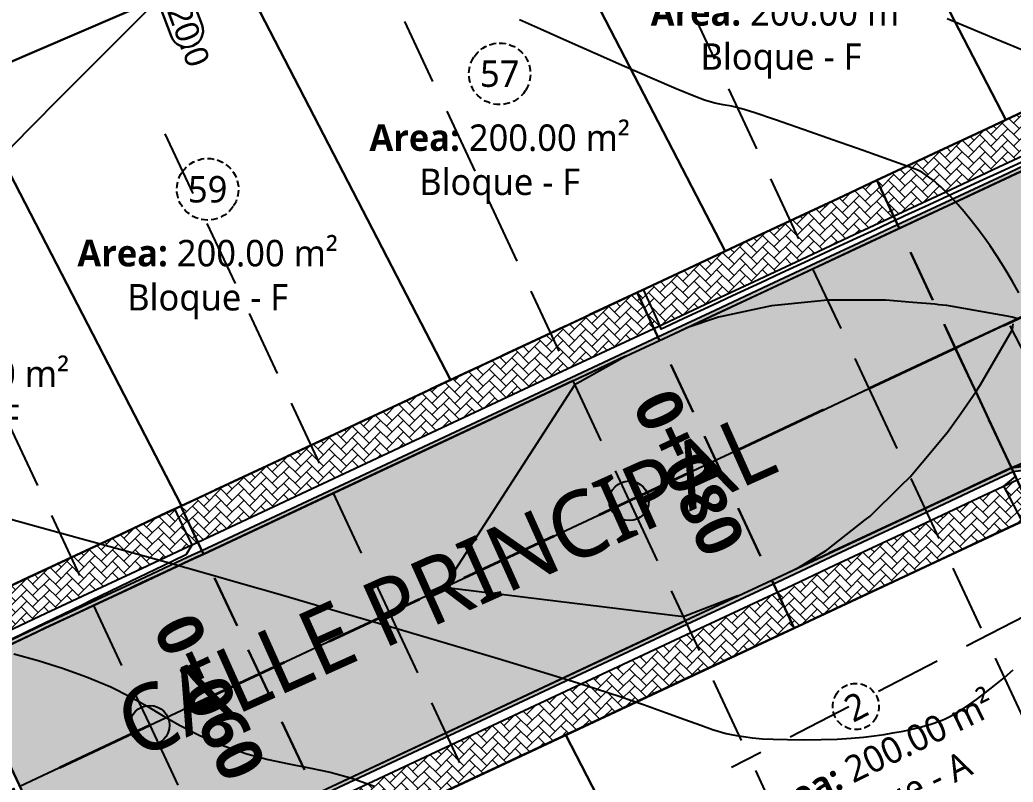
# Model space of a CAD drawing. Header units: millimetres. Extents: x 86 to 591881, y 99 to 1307229.
# Drawn here: x 590636.43 to 590673.96, y 1307077.51 to 1307106.31 of the extents above; entities that cross this region are included whole.
import ezdxf
from ezdxf.enums import TextEntityAlignment as Align

# ---------------------------------------------------------------- set-up
doc = ezdxf.new("R2010")
doc.units = ezdxf.units.MM
for name, pattern in [('CENTER2', [1.125, 0.75, -0.125, 0.125, -0.125]), ('DASHED', [0.75, 0.5, -0.25]), ('DASHED2', [0.375, 0.25, -0.125]), ('HIDDEN', [0.375, 0.25, -0.125])]:
    doc.linetypes.add(name, pattern=pattern)
for name, color, linetype, lineweight in [('_BLOQUES', 9, 'Continuous', 20), ('_BORDILLOS Y CUNETAS', 252, 'Continuous', 20), ('_TEXTO', 3, 'Continuous', 25)]:
    doc.layers.add(name, color=color, linetype=linetype, lineweight=lineweight)
for name, color, linetype in [('_BREAKLINES CORRIDOR', 7, 'Continuous'), ('C-PROP-LINE', 230, 'Continuous'), ('C-PROP-TEXT', 92, 'Continuous'), ('C-ROAD', 7, 'Continuous'), ('C-ROAD-CORR-BNDY', 1, 'CENTER2'), ('C-ROAD-CORR-PATT', 150, 'Continuous'), ('C-ROAD-SAMP', 150, 'HIDDEN'), ('C-ROAD-SAMP-TEXT', 11, 'Continuous'), ('C-ROAD-STAN-MAJR', 11, 'Continuous'), ('C-TINN-BNDY', 110, 'Continuous'), ('C-TOPO-FEAT', 94, 'Continuous'), ('C-TOPO-MAJR', 9, 'Continuous'), ('C-TOPO-MAJR-N', 92, 'Continuous'), ('C-TOPO-MINR', 8, 'Continuous')]:
    doc.layers.add(name, color=color, linetype=linetype)
doc.styles.add('ST - ETIQUETAS', font='', dxfattribs={"height": 2.5})
doc.styles.get("Standard").update_dxf_attribs({"font": 'simplex.shx'})
doc.styles.get('ST - ETIQUETAS').set_extended_font_data('Roboto Thin')

# ---------------------------------------------------------------- blocks, each defined once
blk = doc.blocks.new('MARCA ESTACION')
h = blk.add_hatch(color=7)
h.dxf.hatch_style = 1
h.paths.add_polyline_path([(-3, 0), (0, 0), (0, 3, 0.414214)])
h.paths.add_polyline_path([(3, 0), (0, 0), (0, -3, 0.414214)])
at = {"true_color": 0xffffff}
h = blk.add_hatch(color=7, dxfattribs=at)
h.dxf.hatch_style = 1
h.paths.add_polyline_path([(0, 3), (0, 0), (3, 0, 0.414214)])
h.paths.add_polyline_path([(0, 0), (-3, 0, 0.414214), (0, -3)])
at = {"color": 7, "lineweight": 20}
for points in [[(0, 4), (0, -4)], [(-4, 0), (4, 0)]]:
    blk.add_lwpolyline(points, dxfattribs=at)
at = {"color": 7}
blk.add_circle((0, 0), 3, dxfattribs=at)

msp = doc.modelspace()

# ---------------------------------------------------------------- hatches: boundary and pattern name
at = {"layer": 'C-ROAD-CORR-PATT', "linetype": 'Continuous', "lineweight": 5}
h = msp.add_hatch(dxfattribs=at)
h.set_pattern_fill('AR-HBONE', color=30, scale=0.003, style=0)
h.set_pattern_definition([(45, (590668.80576, 1307100.24863), (0, 0.431052), [0.9144, -0.3048]), (135, (590669.0213, 1307100.46416), (4e-17, 0.431052), [0.9144, -0.3048])])
h.paths.add_polyline_path([(590668.806, 1307100.249), (590669.157, 1307100.413), (590670.968, 1307101.261), (590672.779, 1307102.109), (590674.59, 1307102.958), (590676.402, 1307103.806), (590678.213, 1307104.654), (590678.775, 1307104.917), (590679.411, 1307103.559), (590678.849, 1307103.296), (590677.038, 1307102.447), (590675.227, 1307101.599), (590673.415, 1307100.751), (590671.604, 1307099.903), (590669.793, 1307099.055), (590669.442, 1307098.89), (590668.806, 1307100.249)], flags=0)
for color, points in [(3, [(590669.59, 1307098.573), (590669.941, 1307098.738), (590671.752, 1307099.586), (590673.564, 1307100.434), (590675.375, 1307101.282), (590677.186, 1307102.13), (590678.997, 1307102.979), (590679.56, 1307103.242), (590679.623, 1307103.106), (590679.061, 1307102.843), (590677.25, 1307101.995), (590675.439, 1307101.146), (590673.627, 1307100.298), (590671.816, 1307099.45), (590670.005, 1307098.602), (590669.654, 1307098.437), (590669.59, 1307098.573)]), (3, [(590660.534, 1307094.332), (590660.885, 1307094.497), (590662.696, 1307095.345), (590664.508, 1307096.193), (590666.319, 1307097.041), (590668.13, 1307097.889), (590669.59, 1307098.573), (590669.654, 1307098.437), (590668.194, 1307097.754), (590666.382, 1307096.905), (590664.571, 1307096.057), (590662.76, 1307095.209), (590660.949, 1307094.361), (590660.598, 1307094.196), (590660.534, 1307094.332)]), (3, [(590643.301, 1307086.262), (590657.263, 1307092.8), (590660.534, 1307094.332), (590660.598, 1307094.196), (590657.326, 1307092.664), (590643.365, 1307086.126), (590643.301, 1307086.262)]), (251, [(590662.718, 1307089.668), (590663.069, 1307089.833), (590664.88, 1307090.681), (590666.692, 1307091.529), (590668.503, 1307092.377), (590670.314, 1307093.225), (590671.774, 1307093.909), (590673.895, 1307089.381), (590672.435, 1307088.697), (590670.623, 1307087.849), (590668.812, 1307087.001), (590667.001, 1307086.153), (590665.19, 1307085.305), (590664.839, 1307085.14), (590662.718, 1307089.668)]), (251, [(590645.485, 1307081.598), (590659.447, 1307088.136), (590662.718, 1307089.668), (590664.839, 1307085.14), (590661.567, 1307083.608), (590647.606, 1307077.07), (590645.485, 1307081.598)]), (3, [(590673.895, 1307089.381), (590675.374, 1307089.582), (590675.377, 1307089.581), (590675.38, 1307089.581), (590675.761, 1307089.484), (590675.841, 1307089.455), (590677.168, 1307088.281), (590677.169, 1307088.279), (590677.17, 1307088.276), (590677.176, 1307088.264), (590677.043, 1307088.196), (590677.037, 1307088.207), (590677.036, 1307088.209), (590677.035, 1307088.212), (590675.788, 1307089.315), (590675.712, 1307089.342), (590675.354, 1307089.433), (590675.352, 1307089.434), (590675.349, 1307089.434), (590673.959, 1307089.245), (590673.895, 1307089.381)]), (3, [(590664.839, 1307085.14), (590665.19, 1307085.305), (590667.001, 1307086.153), (590668.812, 1307087.001), (590670.623, 1307087.849), (590672.435, 1307088.697), (590673.895, 1307089.381), (590673.959, 1307089.245), (590672.498, 1307088.562), (590670.687, 1307087.713), (590668.876, 1307086.865), (590667.065, 1307086.017), (590665.253, 1307085.169), (590664.902, 1307085.004), (590664.839, 1307085.14)]), (3, [(590634.245, 1307082.021), (590635.528, 1307082.622), (590637.339, 1307083.47), (590639.15, 1307084.318), (590640.962, 1307085.166), (590642.773, 1307086.015), (590643.301, 1307086.262), (590643.365, 1307086.126), (590642.836, 1307085.879), (590641.025, 1307085.03), (590639.214, 1307084.182), (590637.403, 1307083.334), (590635.592, 1307082.486), (590634.309, 1307081.885), (590634.245, 1307082.021)]), (3, [(590647.606, 1307077.07), (590661.567, 1307083.608), (590664.839, 1307085.14), (590664.902, 1307085.004), (590661.631, 1307083.472), (590647.669, 1307076.934), (590647.606, 1307077.07)]), (251, [(590636.429, 1307077.357), (590637.712, 1307077.958), (590639.523, 1307078.806), (590641.334, 1307079.654), (590643.146, 1307080.502), (590644.957, 1307081.351), (590645.485, 1307081.598), (590647.606, 1307077.07), (590647.077, 1307076.823), (590645.266, 1307075.974), (590643.455, 1307075.126), (590641.644, 1307074.278), (590639.833, 1307073.43), (590638.55, 1307072.829), (590636.429, 1307077.357)])]:
    msp.add_hatch(color=color, dxfattribs=at).paths.add_polyline_path(points, flags=0)
at = {"layer": 'C-ROAD-CORR-PATT', "linetype": 'Continuous', "lineweight": 5, "true_color": 0x898989}
for points in [[(590669.654, 1307098.437), (590670.005, 1307098.602), (590671.816, 1307099.45), (590673.627, 1307100.298), (590675.439, 1307101.146), (590677.25, 1307101.995), (590679.061, 1307102.843), (590679.623, 1307103.106), (590681.744, 1307098.578), (590681.182, 1307098.315), (590679.37, 1307097.466), (590677.559, 1307096.618), (590675.748, 1307095.77), (590673.937, 1307094.922), (590672.125, 1307094.074), (590671.774, 1307093.909), (590669.654, 1307098.437)], [(590660.598, 1307094.196), (590660.949, 1307094.361), (590662.76, 1307095.209), (590664.571, 1307096.057), (590666.382, 1307096.905), (590668.194, 1307097.754), (590669.654, 1307098.437), (590671.774, 1307093.909), (590670.314, 1307093.225), (590668.503, 1307092.377), (590666.692, 1307091.529), (590664.88, 1307090.681), (590663.069, 1307089.833), (590662.718, 1307089.668), (590660.598, 1307094.196)], [(590671.774, 1307093.909), (590676.484, 1307096.115), (590676.496, 1307096.12), (590676.504, 1307096.104), (590677.414, 1307094.342), (590677.574, 1307094.032), (590679.823, 1307089.679), (590679.826, 1307089.673), (590679.829, 1307089.667), (590679.842, 1307089.641), (590677.176, 1307088.264), (590677.17, 1307088.276), (590677.169, 1307088.279), (590677.168, 1307088.281), (590675.841, 1307089.455), (590675.761, 1307089.484), (590675.38, 1307089.581), (590675.377, 1307089.581), (590675.374, 1307089.582), (590673.895, 1307089.381), (590671.774, 1307093.909)], [(590643.365, 1307086.126), (590657.326, 1307092.664), (590660.598, 1307094.196), (590662.718, 1307089.668), (590659.447, 1307088.136), (590645.485, 1307081.598), (590643.365, 1307086.126)], [(590634.309, 1307081.885), (590635.592, 1307082.486), (590637.403, 1307083.334), (590639.214, 1307084.182), (590641.025, 1307085.03), (590642.836, 1307085.879), (590643.365, 1307086.126), (590645.485, 1307081.598), (590644.957, 1307081.351), (590643.146, 1307080.502), (590641.334, 1307079.654), (590639.523, 1307078.806), (590637.712, 1307077.958), (590636.429, 1307077.357), (590634.309, 1307081.885)]]:
    msp.add_hatch(color=252, dxfattribs=at).paths.add_polyline_path(points, flags=0)
at = {"layer": 'C-ROAD-CORR-PATT', "linetype": 'Continuous', "lineweight": 5}
h = msp.add_hatch(dxfattribs=at)
h.set_pattern_fill('AR-HBONE', color=30, scale=0.003, style=0)
h.set_pattern_definition([(45, (590659.74962, 1307096.00762), (0, 0.431052), [0.9144, -0.3048]), (135, (590659.96514, 1307096.22314), (4e-17, 0.431052), [0.9144, -0.3048])])
h.paths.add_polyline_path([(590659.75, 1307096.008), (590660.101, 1307096.172), (590661.912, 1307097.02), (590663.723, 1307097.868), (590665.534, 1307098.717), (590667.345, 1307099.565), (590668.806, 1307100.249), (590669.442, 1307098.89), (590667.982, 1307098.206), (590666.17, 1307097.358), (590664.359, 1307096.51), (590662.548, 1307095.662), (590660.737, 1307094.814), (590660.386, 1307094.649), (590659.75, 1307096.008)], flags=0)
h = msp.add_hatch(dxfattribs=at)
h.set_pattern_fill('AR-HBONE', color=30, scale=0.003, style=0)
h.set_pattern_definition([(45, (590642.51646, 1307087.9373), (0, 0.4310523), [0.9144, -0.3048]), (135, (590642.732, 1307088.1528), (4e-17, 0.4310523), [0.9144, -0.3048])])
h.paths.add_polyline_path([(590642.516, 1307087.937), (590656.478, 1307094.476), (590659.75, 1307096.008), (590660.386, 1307094.649), (590657.114, 1307093.117), (590643.153, 1307086.579), (590642.516, 1307087.937)], flags=0)
h = msp.add_hatch(dxfattribs=at)
h.set_pattern_fill('AR-HBONE', color=30, scale=0.003, style=0)
h.set_pattern_definition([(45, (590665.05088, 1307084.68743), (0, 0.431052), [0.9144, -0.3048]), (135, (590665.2664, 1307084.90296), (4e-17, 0.431052), [0.9144, -0.3048])])
h.paths.add_polyline_path([(590665.051, 1307084.687), (590665.402, 1307084.852), (590667.213, 1307085.7), (590669.024, 1307086.548), (590670.835, 1307087.396), (590672.647, 1307088.245), (590674.107, 1307088.928), (590674.743, 1307087.57), (590673.283, 1307086.886), (590671.472, 1307086.038), (590669.66, 1307085.19), (590667.849, 1307084.342), (590666.038, 1307083.493), (590665.687, 1307083.329), (590665.051, 1307084.687)], flags=0)
h = msp.add_hatch(dxfattribs=at)
h.set_pattern_fill('AR-HBONE', color=30, scale=0.003, style=0)
h.set_pattern_definition([(45, (590633.46032, 1307083.69627), (0, 0.431052), [0.9144, -0.3048]), (135, (590633.67584, 1307083.9118), (4e-17, 0.431052), [0.9144, -0.3048])])
h.paths.add_polyline_path([(590633.46, 1307083.696), (590634.743, 1307084.297), (590636.555, 1307085.145), (590638.366, 1307085.994), (590640.177, 1307086.842), (590641.988, 1307087.69), (590642.516, 1307087.937), (590643.153, 1307086.579), (590642.624, 1307086.331), (590640.813, 1307085.483), (590639.002, 1307084.635), (590637.191, 1307083.787), (590635.379, 1307082.939), (590634.096, 1307082.338), (590633.46, 1307083.696)], flags=0)
h = msp.add_hatch(dxfattribs=at)
h.set_pattern_fill('AR-HBONE', color=30, scale=0.003, style=0)
h.set_pattern_definition([(45, (590647.81773, 1307076.6171), (0, 0.4310523), [0.9144, -0.3048]), (135, (590648.03326, 1307076.83263), (4e-17, 0.4310523), [0.9144, -0.3048])])
h.paths.add_polyline_path([(590647.818, 1307076.617), (590661.779, 1307083.155), (590665.051, 1307084.687), (590665.687, 1307083.329), (590662.415, 1307081.797), (590648.454, 1307075.259), (590647.818, 1307076.617)], flags=0)

# ---------------------------------------------------------------- linework, layer by layer
at = {"layer": '_BLOQUES', "color": 140, "linetype": 'Continuous', "lineweight": 25}
msp.add_polyline3d([(590638.927, 1307070.797, 0), (590675.179, 1307087.774, 0), (590702.712, 1307034.462, 0), (590666.46, 1307017.488, 0), (590638.927, 1307070.797, 0)], dxfattribs=at)
at = {"layer": '_BORDILLOS Y CUNETAS'}
for points in [[(590815.993, 1307167.507), (590797.77, 1307159.234, -0.342812), (590795.383, 1307159.804), (590776.087, 1307183.865, 0.323125), (590773.831, 1307184.489), (590631.717, 1307131.763, -0.12069), (590622.263, 1307130.671, 1.648828), (590626.273, 1307119.862, -0.12069), (590634.152, 1307125.2), (590680.336, 1307142.335, -0.375886), (590682.798, 1307141.397), (590689.901, 1307128.012), (590697.079, 1307114.127, -0.425725), (590696.15, 1307111.398), (590613.972, 1307072.914, -0.407745), (590611.332, 1307073.837), (590595.318, 1307106.151, -0.134862), (590593.296, 1307116.552, 1.75756), (590580.202, 1307110.063, -0.134862), (590587.254, 1307102.154), (590603.14, 1307070.098, -0.420712), (590602.197, 1307067.399), (590584.453, 1307059.09)], [(590680.162, 1307142.804), (590680.162, 1307142.804, -0.375886), (590683.24, 1307141.632), (590690.344, 1307128.244), (590697.523, 1307114.357, -0.425725), (590696.362, 1307110.945), (590614.185, 1307072.461, -0.407745), (590610.884, 1307073.615), (590606.307, 1307082.852)], [(590667.299, 1307011.504), (590637.388, 1307069.418, -0.425615), (590638.549, 1307072.829), (590673.895, 1307089.381, -0.402908), (590677.176, 1307088.264), (590708.207, 1307028.18)], [(590667.764, 1307011.695), (590637.833, 1307069.647, -0.425615), (590638.762, 1307072.376), (590674.107, 1307088.928, -0.402908), (590676.732, 1307088.035), (590707.751, 1307027.974)]]:
    msp.add_lwpolyline(points, format="xyb", dxfattribs=at)
at = {"layer": '_BREAKLINES CORRIDOR', "flags": 128}
msp.add_lwpolyline([(590669.157, 1307012.265), (590638.927, 1307070.797), (590675.179, 1307087.774), (590706.383, 1307027.354)], dxfattribs=at)
at = {"layer": 'C-PROP-LINE', "color": 4, "linetype": 'Continuous', "lineweight": 25}
for points in [[(590613.951, 1307121.439, 0), (590615.65, 1307118.713, 0), (590617.435, 1307117.34, 0), (590619.461, 1307116.473, 0), (590621.43, 1307116.222, 0), (590623.4, 1307116.463, 0), (590625.251, 1307117.181, 0), (590626.682, 1307118.168, 0), (590628.133, 1307119.61, 0), (590629.298, 1307120.642, 0), (590630.862, 1307121.8, 0), (590632.53, 1307122.801, 0), (590634.288, 1307123.635, 0), (590636.407, 1307124.437, 0), (590681.268, 1307141.081, 0), (590695.985, 1307112.977, 0), (590632.572, 1307083.28, 0), (590613.012, 1307121.078, 0), (590613.951, 1307121.439, 0)], [(590636.407, 1307124.437, 0), (590634.288, 1307123.635, 0), (590632.53, 1307122.801, 0), (590630.862, 1307121.8, 0), (590629.298, 1307120.642, 0), (590628.133, 1307119.61, 0), (590626.682, 1307118.168, 0), (590634.262, 1307103.938, 0), (590644.593, 1307108.385, 0), (590636.407, 1307124.437, 0)], [(590676.909, 1307122.296, 0), (590665.902, 1307117.558, 0), (590673.678, 1307102.53, 0), (590684.512, 1307107.604, 0), (590676.909, 1307122.296, 0)], [(590665.902, 1307117.558, 0), (590655.135, 1307112.923, 0), (590663.081, 1307097.568, 0), (590673.678, 1307102.53, 0), (590665.902, 1307117.558, 0)], [(590655.135, 1307112.923, 0), (590644.593, 1307108.385, 0), (590652.705, 1307092.709, 0), (590663.081, 1307097.568, 0), (590655.135, 1307112.923, 0)], [(590644.593, 1307108.385, 0), (590634.262, 1307103.938, 0), (590642.538, 1307087.947, 0), (590652.705, 1307092.709, 0), (590644.593, 1307108.385, 0)], [(590634.262, 1307103.938, 0), (590624.137, 1307099.579, 0), (590627.962, 1307092.163, 0), (590628.335, 1307091.441, 0), (590632.572, 1307083.28, 0), (590642.538, 1307087.947, 0), (590634.262, 1307103.938, 0)], [(590675.179, 1307087.774, 0), (590657.053, 1307079.286, 0), (590661.642, 1307070.401, 0), (590679.767, 1307078.889, 0), (590675.179, 1307087.774, 0)], [(590657.053, 1307079.286, 0), (590638.927, 1307070.797, 0), (590643.515, 1307061.913, 0), (590661.642, 1307070.4, 0), (590661.642, 1307070.401, 0), (590657.053, 1307079.286, 0)]]:
    msp.add_polyline3d(points, dxfattribs=at)
at = {"layer": 'C-PROP-TEXT', "color": 12, "linetype": 'DASHED2', "lineweight": 25, "extrusion": (0, 0, -1)}
for centre, radius, start, end in [((-590654.559, 1307104.27), 1.162, 33.7739, 213.7739), ((-590654.559, 1307104.27), 1.162, 213.7739, 33.7739), ((-590643.525, 1307099.909), 1.164, 34.2214, 214.2214), ((-590643.525, 1307099.909), 1.164, 214.2214, 34.2214), ((-590668.015, 1307080.364), 0.872, 27.6942, 207.6942), ((-590668.015, 1307080.364), 0.872, 207.6942, 27.6942)]:
    msp.add_arc(centre, radius, start, end, dxfattribs=at)
at = {"layer": 'C-ROAD', "color": 2, "linetype": 'HIDDEN', "lineweight": 35, "ltscale": 15, "flags": 128}
msp.add_lwpolyline([(590586.998, 1307054.208), (590821.743, 1307164.14)], dxfattribs=at)
at = {"layer": 'C-ROAD', "color": 7, "linetype": 'Continuous', "lineweight": -3, "flags": 128}
for points in [[(590660.57, 1307094.183), (590688.707, 1307107.36)], [(590664.811, 1307085.127), (590692.948, 1307098.304)], [(590673.83, 1307094.744), (590681.969, 1307078.985)], [(590664.839, 1307085.14), (590673.895, 1307089.381)], [(590613.441, 1307072.113), (590643.395, 1307086.14)]]:
    msp.add_lwpolyline(points, dxfattribs=at)
msp.add_lwpolyline([(590677.176, 1307088.264, 0.402908), (590673.895, 1307089.381)], format="xyb", dxfattribs=at)
at = {"layer": 'C-ROAD-CORR-BNDY', "color": 166, "linetype": 'DASHED', "lineweight": 30, "ltscale": 4}
for points in [[(590671.774, 1307093.909), (590672.125, 1307094.074), (590673.937, 1307094.922), (590675.748, 1307095.77), (590677.559, 1307096.618), (590679.37, 1307097.466), (590681.182, 1307098.315), (590681.744, 1307098.578), (590678.775, 1307104.917), (590678.213, 1307104.654), (590676.402, 1307103.806), (590674.59, 1307102.958), (590672.779, 1307102.109), (590670.968, 1307101.261), (590669.157, 1307100.413), (590668.806, 1307100.249)], [(590665.687, 1307083.329), (590666.038, 1307083.493), (590667.849, 1307084.342), (590669.66, 1307085.19), (590671.472, 1307086.038), (590673.283, 1307086.886), (590674.743, 1307087.57), (590668.806, 1307100.249), (590667.345, 1307099.565), (590665.534, 1307098.717), (590663.723, 1307097.868), (590661.912, 1307097.02), (590660.101, 1307096.172), (590659.75, 1307096.008)], [(590648.454, 1307075.259), (590662.415, 1307081.797), (590665.687, 1307083.329), (590659.75, 1307096.008), (590656.478, 1307094.476), (590642.516, 1307087.937)], [(590674.743, 1307087.57), (590675.057, 1307087.717), (590675.058, 1307087.717), (590675.059, 1307087.718), (590675.179, 1307087.774), (590675.209, 1307087.788), (590675.398, 1307087.35), (590675.398, 1307087.35), (590675.398, 1307087.349), (590675.399, 1307087.347), (590679.842, 1307089.641), (590679.829, 1307089.667), (590679.826, 1307089.673), (590679.823, 1307089.679), (590677.574, 1307094.032), (590677.414, 1307094.342), (590676.504, 1307096.104), (590676.496, 1307096.12), (590676.484, 1307096.115), (590671.774, 1307093.909)], [(590639.398, 1307071.018), (590640.681, 1307071.619), (590642.492, 1307072.467), (590644.303, 1307073.315), (590646.114, 1307074.163), (590647.926, 1307075.011), (590648.454, 1307075.259), (590642.516, 1307087.937), (590641.988, 1307087.69), (590640.177, 1307086.842), (590638.366, 1307085.994), (590636.555, 1307085.145), (590634.743, 1307084.297), (590633.46, 1307083.696)]]:
    msp.add_lwpolyline(points, close=True, dxfattribs=at)
at = {"layer": 'C-ROAD-SAMP', "color": 1, "linetype": 'DASHED2', "lineweight": 25, "ltscale": 10}
for points in [[(590660.021, 1307110.49), (590668.503, 1307092.377), (590676.985, 1307074.265)], [(590650.965, 1307106.249), (590659.447, 1307088.136), (590667.929, 1307070.024)], [(590641.909, 1307102.008), (590650.391, 1307083.895), (590658.873, 1307065.783)], [(590632.852, 1307097.767), (590641.334, 1307079.654), (590649.817, 1307061.542)], [(590698.855, 1307096.413), (590681.084, 1307087.235), (590663.314, 1307078.058)]]:
    msp.add_lwpolyline(points, dxfattribs=at)
at = {"layer": 'C-TINN-BNDY', "color": 110, "linetype": 'Continuous', "lineweight": -3}
for points in [[(590634.743, 1307084.297, 459.505), (590636.555, 1307085.145, 459.566), (590638.366, 1307085.994, 459.622), (590640.177, 1307086.842, 459.674), (590641.988, 1307087.69, 459.721), (590642.516, 1307087.937, 460.587), (590656.478, 1307094.476, 460.78), (590659.75, 1307096.008, 460.786), (590660.101, 1307096.172, 459.932), (590661.912, 1307097.02, 459.927), (590663.723, 1307097.868, 459.918), (590665.534, 1307098.717, 459.904), (590667.345, 1307099.565, 459.885), (590668.806, 1307100.249, 459.867), (590669.157, 1307100.413, 459.862), (590670.968, 1307101.261, 459.834), (590672.779, 1307102.109, 459.801), (590674.59, 1307102.958, 459.764)], [(590674.743, 1307087.57, 459.767), (590673.283, 1307086.886, 460.539), (590671.472, 1307086.038, 460.557), (590669.66, 1307085.19, 460.571), (590667.849, 1307084.342, 460.581), (590666.038, 1307083.493, 460.585), (590665.687, 1307083.329, 460.586), (590662.415, 1307081.797, 460.58), (590648.454, 1307075.259, 460.387)]]:
    msp.add_polyline3d(points, dxfattribs=at)
at = {"layer": 'C-TOPO-FEAT', "color": 94, "linetype": 'Continuous', "lineweight": -3, "flags": 128}
for points in [[(590668.806, 1307100.249), (590669.157, 1307100.413), (590670.968, 1307101.261), (590672.779, 1307102.109), (590674.59, 1307102.958), (590676.402, 1307103.806), (590678.213, 1307104.654), (590678.775, 1307104.917)], [(590669.442, 1307098.89), (590669.793, 1307099.055), (590671.604, 1307099.903), (590673.415, 1307100.751), (590675.227, 1307101.599), (590677.038, 1307102.447), (590678.849, 1307103.296), (590679.411, 1307103.559)], [(590669.59, 1307098.573), (590669.941, 1307098.738), (590671.752, 1307099.586), (590673.564, 1307100.434), (590675.375, 1307101.282), (590677.186, 1307102.13), (590678.997, 1307102.979), (590679.56, 1307103.242)], [(590669.654, 1307098.437), (590670.005, 1307098.602), (590671.816, 1307099.45), (590673.627, 1307100.298), (590675.439, 1307101.146), (590677.25, 1307101.995), (590679.061, 1307102.843), (590679.623, 1307103.106)], [(590659.75, 1307096.008), (590660.101, 1307096.172), (590661.912, 1307097.02), (590663.723, 1307097.868), (590665.534, 1307098.717), (590667.345, 1307099.565), (590668.806, 1307100.249)], [(590660.386, 1307094.649), (590660.737, 1307094.814), (590662.548, 1307095.662), (590664.359, 1307096.51), (590666.17, 1307097.358), (590667.982, 1307098.206), (590669.442, 1307098.89)], [(590660.534, 1307094.332), (590660.885, 1307094.497), (590662.696, 1307095.345), (590664.508, 1307096.193), (590666.319, 1307097.041), (590668.13, 1307097.889), (590669.59, 1307098.573)], [(590671.774, 1307093.909), (590672.125, 1307094.074), (590673.937, 1307094.922), (590675.748, 1307095.77), (590677.559, 1307096.618), (590679.37, 1307097.466), (590681.182, 1307098.315), (590681.744, 1307098.578)], [(590660.598, 1307094.196), (590660.949, 1307094.361), (590662.76, 1307095.209), (590664.571, 1307096.057), (590666.382, 1307096.905), (590668.194, 1307097.754), (590669.654, 1307098.437)], [(590642.516, 1307087.937), (590656.478, 1307094.476), (590659.75, 1307096.008)], [(590671.774, 1307093.909), (590676.484, 1307096.115), (590676.496, 1307096.12), (590676.504, 1307096.104), (590677.414, 1307094.342), (590677.574, 1307094.032), (590679.823, 1307089.679), (590679.826, 1307089.673), (590679.829, 1307089.667), (590679.842, 1307089.641)], [(590643.153, 1307086.579), (590657.114, 1307093.117), (590660.386, 1307094.649)], [(590643.301, 1307086.262), (590657.263, 1307092.8), (590660.534, 1307094.332)], [(590643.365, 1307086.126), (590657.326, 1307092.664), (590660.598, 1307094.196)], [(590662.718, 1307089.668), (590663.069, 1307089.833), (590664.88, 1307090.681), (590666.692, 1307091.529), (590668.503, 1307092.377), (590670.314, 1307093.225), (590671.774, 1307093.909)], [(590645.485, 1307081.598), (590659.447, 1307088.136), (590662.718, 1307089.668)], [(590673.895, 1307089.381), (590675.374, 1307089.582), (590675.377, 1307089.581), (590675.38, 1307089.581), (590675.761, 1307089.484), (590675.841, 1307089.455), (590677.168, 1307088.281), (590677.169, 1307088.279), (590677.17, 1307088.276), (590677.176, 1307088.264)], [(590664.839, 1307085.14), (590665.19, 1307085.305), (590667.001, 1307086.153), (590668.812, 1307087.001), (590670.623, 1307087.849), (590672.435, 1307088.697), (590673.895, 1307089.381)], [(590664.902, 1307085.004), (590665.253, 1307085.169), (590667.065, 1307086.017), (590668.876, 1307086.865), (590670.687, 1307087.713), (590672.498, 1307088.562), (590673.959, 1307089.245)], [(590673.959, 1307089.245), (590675.349, 1307089.434), (590675.352, 1307089.434), (590675.354, 1307089.433), (590675.712, 1307089.342), (590675.788, 1307089.315), (590677.035, 1307088.212), (590677.036, 1307088.209), (590677.037, 1307088.207), (590677.043, 1307088.196)], [(590665.051, 1307084.687), (590665.402, 1307084.852), (590667.213, 1307085.7), (590669.024, 1307086.548), (590670.835, 1307087.396), (590672.647, 1307088.245), (590674.107, 1307088.928)], [(590633.46, 1307083.696), (590634.743, 1307084.297), (590636.555, 1307085.145), (590638.366, 1307085.994), (590640.177, 1307086.842), (590641.988, 1307087.69), (590642.516, 1307087.937)], [(590665.687, 1307083.329), (590666.038, 1307083.493), (590667.849, 1307084.342), (590669.66, 1307085.19), (590671.472, 1307086.038), (590673.283, 1307086.886), (590674.743, 1307087.57)], [(590634.096, 1307082.338), (590635.379, 1307082.939), (590637.191, 1307083.787), (590639.002, 1307084.635), (590640.813, 1307085.483), (590642.624, 1307086.331), (590643.153, 1307086.579)], [(590634.245, 1307082.021), (590635.528, 1307082.622), (590637.339, 1307083.47), (590639.15, 1307084.318), (590640.962, 1307085.166), (590642.773, 1307086.015), (590643.301, 1307086.262)], [(590634.309, 1307081.885), (590635.592, 1307082.486), (590637.403, 1307083.334), (590639.214, 1307084.182), (590641.025, 1307085.03), (590642.836, 1307085.879), (590643.365, 1307086.126)], [(590647.606, 1307077.07), (590661.567, 1307083.608), (590664.839, 1307085.14)], [(590647.669, 1307076.934), (590661.631, 1307083.472), (590664.902, 1307085.004)], [(590647.818, 1307076.617), (590661.779, 1307083.155), (590665.051, 1307084.687)], [(590648.454, 1307075.259), (590662.415, 1307081.797), (590665.687, 1307083.329)], [(590636.429, 1307077.357), (590637.712, 1307077.958), (590639.523, 1307078.806), (590641.334, 1307079.654), (590643.146, 1307080.502), (590644.957, 1307081.351), (590645.485, 1307081.598)], [(590637.712, 1307077.958), (590639.523, 1307078.806), (590641.334, 1307079.654), (590643.146, 1307080.502), (590644.957, 1307081.351), (590645.485, 1307081.598)]]:
    msp.add_lwpolyline(points, dxfattribs=at)
at = {"layer": 'C-TOPO-MAJR', "color": 40, "linetype": 'Continuous', "lineweight": -3, "elevation": 460}
for points in [[(590674.525, 1307105.077), (590673.3, 1307105.584), (590672.228, 1307106.028), (590671.461, 1307106.346)], [(590636.202, 1307082.355), (590637.119, 1307082.101), (590638.037, 1307081.815), (590638.944, 1307081.491), (590639.862, 1307081.104), (590640.605, 1307080.734), (590641.243, 1307080.373), (590641.847, 1307080.013), (590642.484, 1307079.649), (590643.226, 1307079.274), (590644.141, 1307078.879), (590645.003, 1307078.578), (590645.812, 1307078.363), (590646.591, 1307078.198), (590647.362, 1307078.048), (590648.148, 1307077.878), (590648.972, 1307077.652), (590649.857, 1307077.336)]]:
    msp.add_lwpolyline(points, dxfattribs=at)
at = {"layer": 'C-TOPO-MAJR-N', "color": 92, "linetype": 'Continuous', "lineweight": -3, "elevation": 460}
for points in [[(590674.595, 1307101.071), (590673.5, 1307100.57), (590672.687, 1307100.196), (590671.682, 1307099.735), (590670.792, 1307099.326), (590669.866, 1307098.899), (590669.694, 1307098.82), (590669.514, 1307098.737), (590668.74, 1307098.379), (590668.05, 1307098.061), (590667.235, 1307097.683), (590666.235, 1307097.22), (590665.191, 1307096.735), (590664.421, 1307096.378), (590663.35, 1307095.879), (590662.608, 1307095.534), (590661.521, 1307095.026), (590660.796, 1307094.687), (590660.656, 1307094.622), (590660.614, 1307094.756), (590660.404, 1307095.217), (590659.99, 1307096.12), (590660.064, 1307096.155), (590660.072, 1307096.159)], [(590674.142, 1307095.018), (590673.928, 1307095.072), (590673.858, 1307095.09), (590673.734, 1307095.112), (590671.453, 1307095.51), (590671.157, 1307095.547), (590670.998, 1307095.567), (590670.167, 1307095.635), (590669.147, 1307095.719), (590668.311, 1307095.718), (590666.94, 1307095.716), (590666.454, 1307095.666), (590664.832, 1307095.501), (590662.889, 1307095.088), (590662.823, 1307095.074), (590661.594, 1307094.663), (590662.76, 1307095.209), (590662.772, 1307095.215), (590664.571, 1307096.057), (590664.622, 1307096.081), (590666.382, 1307096.905), (590666.493, 1307096.957), (590668.194, 1307097.754), (590668.346, 1307097.825), (590669.654, 1307098.437), (590669.704, 1307098.461), (590670.005, 1307098.602), (590670.298, 1307098.739), (590671.816, 1307099.45), (590672.234, 1307099.646), (590673.627, 1307100.298), (590674.193, 1307100.563)], [(590674.881, 1307089.515), (590673.895, 1307089.381), (590673.697, 1307089.289), (590672.435, 1307088.697), (590672.261, 1307088.616), (590670.623, 1307087.849), (590670.521, 1307087.801), (590668.812, 1307087.001), (590668.764, 1307086.978), (590667.001, 1307086.153), (590666.989, 1307086.147), (590665.835, 1307085.607), (590666.889, 1307086.258), (590666.938, 1307086.288), (590668.37, 1307087.415), (590668.552, 1307087.557), (590669.717, 1307088.697), (590670.066, 1307089.039), (590670.524, 1307089.586), (590671.482, 1307090.732), (590671.979, 1307091.438), (590672.551, 1307092.251), (590672.716, 1307092.508), (590673.934, 1307094.615), (590673.964, 1307094.821)], [(590647.606, 1307077.07), (590661.398, 1307083.529), (590661.567, 1307083.608), (590663.556, 1307084.54), (590661.501, 1307083.749), (590652.45, 1307084.86), (590654.135, 1307087.472), (590657.392, 1307092.523), (590657.486, 1307092.576), (590659.315, 1307093.596), (590657.349, 1307092.675), (590657.326, 1307092.664), (590647.628, 1307088.123), (590643.365, 1307086.126), (590643.075, 1307085.991), (590642.836, 1307085.879), (590641.959, 1307085.468), (590641.025, 1307085.031), (590640.325, 1307084.703), (590639.214, 1307084.182), (590638.704, 1307083.944), (590637.403, 1307083.334), (590637.097, 1307083.191), (590635.591, 1307082.486)], [(590674.302, 1307087.363), (590673.836, 1307088.258), (590673.609, 1307088.695), (590674.047, 1307089.057)], [(590635.523, 1307082.632), (590637.13, 1307083.413), (590637.322, 1307083.506), (590638.804, 1307084.224), (590639.122, 1307084.378), (590639.49, 1307084.556), (590640.923, 1307085.248), (590642.181, 1307085.854), (590642.725, 1307086.116), (590642.935, 1307086.477), (590642.563, 1307087.244), (590642.281, 1307087.827), (590642.226, 1307087.801), (590642.159, 1307087.77)]]:
    msp.add_lwpolyline(points, dxfattribs=at)
at = {"layer": 'C-TOPO-MINR', "color": 44, "linetype": 'Continuous', "lineweight": -3, "elevation": 460.25}
for points in [[(590641.214, 1307106.642), (590640.34, 1307105.77), (590639.258, 1307104.687), (590638.039, 1307103.463), (590636.756, 1307102.169), (590635.479, 1307100.875)], [(590674.174, 1307095.992), (590673.935, 1307096.417), (590673.652, 1307096.894), (590673.356, 1307097.364), (590673.085, 1307097.771), (590672.834, 1307098.126), (590672.6, 1307098.441), (590672.378, 1307098.729), (590672.113, 1307099.054), (590671.871, 1307099.332), (590671.663, 1307099.558), (590671.502, 1307099.726), (590671.351, 1307099.879), (590671.225, 1307099.996), (590671.078, 1307100.123), (590670.931, 1307100.246), (590670.81, 1307100.341), (590670.672, 1307100.437), (590670.541, 1307100.524), (590670.434, 1307100.588), (590670.293, 1307100.657), (590669.985, 1307100.771), (590669.277, 1307101.024), (590668.296, 1307101.372), (590667.168, 1307101.768), (590666.019, 1307102.169), (590664.976, 1307102.53), (590664.164, 1307102.806), (590663.71, 1307102.952), (590663.313, 1307103.049), (590662.997, 1307103.103), (590662.683, 1307103.162), (590662.291, 1307103.272), (590661.909, 1307103.42), (590661.225, 1307103.705), (590660.32, 1307104.093), (590659.274, 1307104.547), (590658.169, 1307105.033), (590657.085, 1307105.513), (590656.104, 1307105.953), (590655.306, 1307106.316)], [(590635.616, 1307087.566), (590637.134, 1307087.151), (590638.729, 1307086.714), (590640.349, 1307086.267), (590641.944, 1307085.825), (590643.461, 1307085.4), (590644.848, 1307085.005), (590646.191, 1307084.618), (590647.594, 1307084.211), (590649.026, 1307083.793), (590650.461, 1307083.372), (590651.87, 1307082.956), (590653.226, 1307082.554), (590654.5, 1307082.174), (590655.664, 1307081.823), (590656.69, 1307081.511), (590657.551, 1307081.245), (590658.217, 1307081.034), (590659.107, 1307080.739), (590659.989, 1307080.436), (590660.819, 1307080.143), (590661.558, 1307079.877), (590662.164, 1307079.657), (590662.595, 1307079.501), (590662.809, 1307079.427), (590662.982, 1307079.377), (590663.122, 1307079.343), (590663.3, 1307079.308), (590663.503, 1307079.271), (590663.777, 1307079.226), (590664.108, 1307079.183), (590664.486, 1307079.148), (590664.892, 1307079.128), (590665.438, 1307079.112), (590666.063, 1307079.106), (590666.708, 1307079.111), (590667.311, 1307079.132), (590667.838, 1307079.166), (590668.302, 1307079.209), (590668.713, 1307079.259), (590669.081, 1307079.311), (590669.417, 1307079.365), (590669.8, 1307079.435), (590670.136, 1307079.508), (590670.412, 1307079.575), (590670.62, 1307079.629), (590670.808, 1307079.683), (590670.958, 1307079.732), (590671.122, 1307079.792), (590671.275, 1307079.851), (590671.394, 1307079.903), (590671.541, 1307079.975), (590671.75, 1307080.088), (590672.013, 1307080.243), (590672.323, 1307080.447), (590672.573, 1307080.628), (590672.897, 1307080.875), (590673.26, 1307081.162), (590673.627, 1307081.464), (590673.96, 1307081.752)]]:
    msp.add_lwpolyline(points, dxfattribs=at)

# ---------------------------------------------------------------- block references
at = {"layer": 'C-ROAD-STAN-MAJR', "color": 11, "linetype": 'Continuous', "lineweight": -3, "xscale": 0.25, "yscale": 0.25, "zscale": 0.25, "rotation": 25.09380764794674}
for p in [(590659.447, 1307088.136), (590641.334, 1307079.654)]:
    msp.add_blockref('MARCA ESTACION', p, dxfattribs=at)

# ---------------------------------------------------------------- texts
at = {"layer": '_TEXTO', "style": 'ST - ETIQUETAS'}
msp.add_text('CALLE PRINCIPAL', height=2.5, rotation=24.1874, dxfattribs=at).set_placement((590653.007, 1307083.81), align=Align.CENTER)
at = {"layer": 'C-PROP-TEXT', "color": 92, "linetype": 'Continuous', "lineweight": -3, "char_height": 1, "attachment_point": 2, "style": 'ST - ETIQUETAS'}
for insert in [(590665.187, 1307107.092), (590654.559, 1307102.358), (590643.525, 1307097.995), (590633.368, 1307093.442)]:
    msp.add_mtext('{\\fRoboto Thin|b1|i0|c0|p2;\\C18;\\c0;Area:\\C0; \\fRoboto Thin|b0|i0|c0|p2;\\C178;\\c4980736;200.00 m²\\PBloque - F}', dxfattribs=dict(at, insert=insert))
at = {"layer": 'C-PROP-TEXT', "color": 2, "linetype": 'Continuous', "lineweight": -3, "char_height": 1, "attachment_point": 8, "style": 'ST - ETIQUETAS'}
for s, insert in [('{\\fRoboto Black|b0|i0|c0|p2;57}', (590654.559, 1307103.763)), ('{\\fRoboto Black|b0|i0|c0|p2;59}', (590643.525, 1307099.395))]:
    msp.add_mtext(s, dxfattribs=dict(at, insert=insert))
at = {"layer": 'C-PROP-TEXT', "color": 92, "linetype": 'Continuous', "lineweight": -3, "insert": (590668.52, 1307078.863), "char_height": 1, "attachment_point": 2, "rotation": 26, "style": 'ST - ETIQUETAS'}
msp.add_mtext('{\\fRoboto Thin|b1|i0|c0|p2;\\C18;\\c0;Area:\\C0; \\fRoboto Thin|b0|i0|c0|p2;\\C178;\\c4980736;200.00 m²\\PBloque - A}', dxfattribs=at)
at = {"layer": 'C-PROP-TEXT', "color": 2, "linetype": 'Continuous', "lineweight": -3, "insert": (590668.245, 1307079.912), "char_height": 1, "attachment_point": 8, "rotation": 27, "style": 'ST - ETIQUETAS'}
msp.add_mtext('{\\fRoboto Black|b0|i0|c0|p2;2}', dxfattribs=at)
at = {"layer": 'C-ROAD-STAN-MAJR', "color": 7, "linetype": 'Continuous', "lineweight": -3, "char_height": 1.75, "attachment_point": 5, "rotation": 295.0938}
for s, insert in [('{\\fRoboto Black|b1|i0|c0|p2;\\C18;\\c0;0+080}', (590661.711, 1307089.196)), ('{\\fRoboto Black|b1|i0|c0|p2;\\C18;\\c0;0+060}', (590643.599, 1307080.714))]:
    msp.add_mtext(s, dxfattribs=dict(at, insert=insert))

# ---------------------------------------------------------------- next in the draw order: texts
at = {"layer": 'C-ROAD-SAMP-TEXT', "color": 194, "linetype": 'Continuous', "lineweight": -3, "insert": (590641.683, 1307108.711), "char_height": 0.9, "width": 3.04168, "attachment_point": 4, "rotation": 290.4105, "bg_fill": 3, "box_fill_scale": 1.166667, "bg_fill_color": 256, "bg_fill_true_color": 13158600, "bg_fill_transparency": 0}
msp.add_mtext('{\\fFreestyle Script|b0|i0|c0|p66;\\C196;\\c8323135;0+020.0}', dxfattribs=at)

# ---------------------------------------------------------------- next in the draw order: linework, layer by layer
at = {"layer": 'C-ROAD-SAMP-TEXT', "color": 194, "linetype": 'Continuous', "lineweight": 30}
for p, q in [((590643.313, 1307106.104), (590642.263, 1307108.927)), ((590641.104, 1307108.495), (590642.154, 1307105.673)), ((590642.926, 1307105.32), (590642.96, 1307105.333))]:
    msp.add_line(p, q, dxfattribs=at)
for centre, start, end in [((590642.751, 1307105.895), 290.4105, 20.4105), ((590642.717, 1307105.882), 200.4105, 290.4105)]:
    msp.add_arc(centre, 0.6, start, end, dxfattribs=at)

doc.saveas('drawing.dxf')
